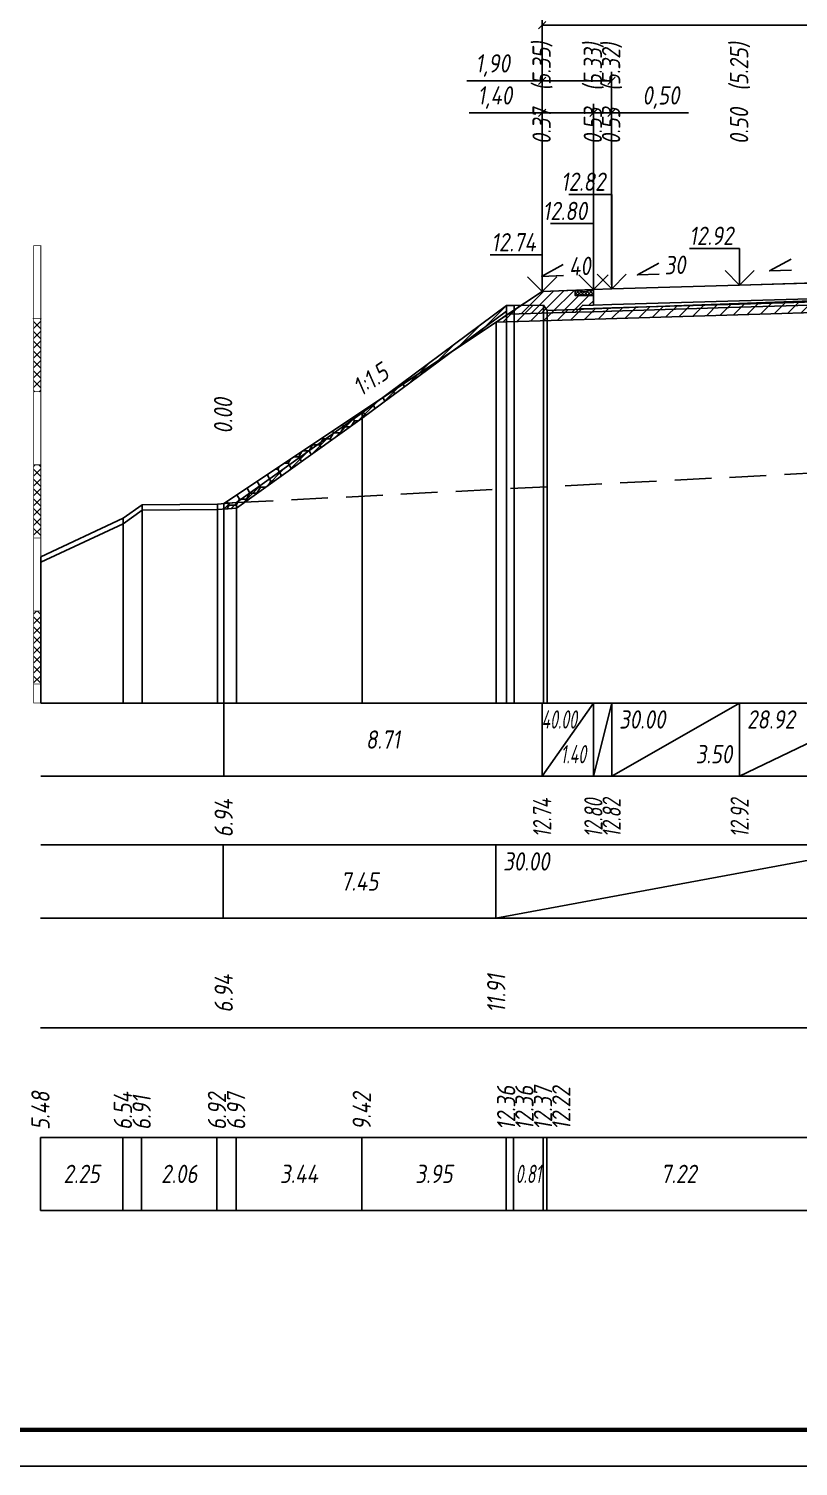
# Model space of a CAD drawing. Extents: x -717 to 1451, y -133302 to 233.
# Drawn here: x 78.3 to 183.6, y -99225.4 to -99028.8 of the extents above; entities that cross this region are included whole.
import ezdxf
from ezdxf.enums import TextEntityAlignment as Align

# ---------------------------------------------------------------- set-up
doc = ezdxf.new("R2010")
doc.units = 0
doc.linetypes.add('штриховая', pattern=[0.75, 0.5, -0.25])
for name, color, linetype in [('Интерполированный поперечник', 2, 'Continuous'), ('Код_510', 7, 'Continuous'), ('Код_514', 1, 'Continuous'), ('Код_516', 1, 'Continuous'), ('Контур_0', 7, 'Continuous'), ('Контур_2521', 7, 'Continuous'), ('Контур_2564', 7, 'Continuous'), ('Контур_2660', 7, 'Continuous'), ('Контур_2665', 7, 'Continuous'), ('Контур_400', 7, 'Continuous'), ('Контур_508', 7, 'Continuous'), ('Контур_512', 7, 'Continuous'), ('Контур_513', 7, 'Continuous'), ('Контур_818', 7, 'Continuous'), ('Красный поперечник', 1, 'Continuous'), ('Линейка абсолютных высот', 7, 'Continuous'), ('Объём_2501', 7, 'Continuous'), ('Объём_2564', 7, 'Continuous'), ('Объём_2650', 7, 'Continuous'), ('Объём_2660', 7, 'Continuous'), ('Объём_2661', 7, 'Continuous'), ('Объём_2665', 7, 'Continuous'), ('Объём_2666', 7, 'Continuous'), ('Объём_2667', 7, 'Continuous'), ('Объём_2668', 7, 'Continuous'), ('Объём_2669', 7, 'Continuous'), ('Объём_2675', 7, 'Continuous'), ('Откосы', 7, 'Continuous'), ('Отметки покрытия', 7, 'Continuous'), ('Рабочие отметки', 7, 'Continuous'), ('Рабочие отметки доп.', 7, 'Continuous'), ('Таблица', 7, 'Continuous'), ('Уклоны проезжей части', 7, 'Continuous'), ('Черный поперечник', 3, 'Continuous')]:
    doc.layers.add(name, color=color, linetype=linetype)
for name, color, linetype, true_color in [('Контур_2540', 2, 'Continuous', 0xffff00), ('Контур_2560', 2, 'Continuous', 0xffff00), ('Контур_2561', 7, 'Continuous', 0xff8040), ('Контур_2562', 3, 'Continuous', 0x00ff00), ('Контур_2563', 7, 'Continuous', 0xff8000), ('Контур_2570', 7, 'Continuous', 0x80ff00), ('Контур_2736', 4, 'Continuous', 0x00ffff), ('Контур_2737', 4, 'Continuous', 0x00ffff), ('Контур_2738', 4, 'Continuous', 0x00ffff), ('Контур_2739', 4, 'Continuous', 0x00ffff), ('Контур_2741', 4, 'Continuous', 0x00ffff), ('Контур_2742', 4, 'Continuous', 0x00ffff), ('Контур_2743', 4, 'Continuous', 0x00ffff), ('Контур_2744', 7, 'Continuous', 0xa4ffff), ('Контур_2745', 7, 'Continuous', 0xa4ffff), ('Контур_2747', 4, 'Continuous', 0x00ffff), ('Контур_2748', 4, 'Continuous', 0x00ffff), ('Контур_2749', 4, 'Continuous', 0x00ffff), ('Контур_2750', 4, 'Continuous', 0x00ffff), ('Контур_2751', 4, 'Continuous', 0x00ffff), ('Контур_2752', 4, 'Continuous', 0x00ffff), ('Контур_402', 7, 'Continuous', 0xff6464), ('Контур_703', 4, 'Continuous', 0x00ffff), ('Контур_705', 4, 'Continuous', 0x00ffff), ('Контур_707', 4, 'Continuous', 0x00ffff), ('Контур_720', 131, 'Continuous', 0xaaffff), ('Объём_2500', 7, 'Continuous', 0xc0c0c0), ('Объём_2520', 7, 'Continuous', 0x80ffff), ('Объём_2540', 2, 'Continuous', 0xffff00), ('Объём_2560', 2, 'Continuous', 0xffff00), ('Объём_2561', 7, 'Continuous', 0xff8040), ('Объём_2562', 3, 'Continuous', 0x00ff00), ('Объём_2563', 7, 'Continuous', 0xff8000), ('Объём_2570', 7, 'Continuous', 0x80ff00), ('Объём_2580', 3, 'Continuous', 0x00ff00), ('Объём_2600', 7, 'Continuous', 0x808000)]:
    doc.layers.add(name, color=color, linetype=linetype, true_color=true_color)
doc.styles.get("Standard").update_dxf_attribs({"font": 'txt', "height": 2.5})
doc.styles.add('М', font='romand.shx', dxfattribs={"width": 0.8, "oblique": 10, "height": 2.5})
doc.dimstyles.new('ISO-25', dxfattribs={"dimtxt": 2.5, "dimasz": 2.5, "dimexe": 1.25, "dimexo": 0.625, "dimtad": 1, "dimtxsty": 'Standard', "dimcen": 2.5, "dimadec": 0, "dimazin": 0, "dimtfac": 1, "dimtmove": 0, "dimatfit": 3, "dimfxl": 1, "dimarcsym": 0})
pattern_1 = [(45.0000013, (0, 0), (-0.67351924, 0.673519211), []), (135.0000003, (0, 0), (-0.673519222, -0.67351923), [])]

# ---------------------------------------------------------------- blocks, each defined once
blk = doc.blocks.new('_Oblique')
at = {"color": 0, "linetype": 'ByBlock', "lineweight": -2}
blk.add_line((-0.5, -0.5), (0.5, 0.5), dxfattribs=at)
blk = doc.blocks.new('*D1979')
at = {"color": 0, "lineweight": -2, "transparency": 16777216}
for p, q in [((148.54, -99064.13), (148.54, -99039.02)), ((155.54, -99063.85), (155.54, -99039.02)), ((148.54, -99040.27), (138.54, -99040.27)), ((155.54, -99040.27), (148.54, -99040.27))]:
    blk.add_line(p, q, dxfattribs=at)
at = {"layer": 'Defpoints', "color": 0, "transparency": 16777216}
for p in [(155.54, -99040.27), (148.54, -99064.75), (155.54, -99064.47)]:
    blk.add_point(p, dxfattribs=at)
at = {"color": 0, "lineweight": -2, "transparency": 16777216, "rotation": 180}
blk.add_blockref('_Oblique', (148.54, -99040.27), dxfattribs=at)
at = {"color": 0, "lineweight": -2, "transparency": 16777216}
blk.add_blockref('_Oblique', (155.54, -99040.27), dxfattribs=at)
at = {"color": 0, "transparency": 16777216, "insert": (142.08, -99038.16), "char_height": 2.5, "width": 8.75, "attachment_point": 5, "style": 'М'}
blk.add_mtext('1,40', dxfattribs=at)
blk = doc.blocks.new('*D1981')
at = {"color": 0, "lineweight": -2, "transparency": 16777216}
for p, q in [((155.54, -99063.85), (155.54, -99039.02)), ((158.04, -99063.77), (158.04, -99039.02)), ((155.54, -99040.27), (158.04, -99040.27)), ((158.04, -99040.27), (168.54, -99040.27))]:
    blk.add_line(p, q, dxfattribs=at)
at = {"layer": 'Defpoints', "color": 0, "transparency": 16777216}
for p in [(158.04, -99040.27), (155.54, -99064.47), (158.04, -99064.4)]:
    blk.add_point(p, dxfattribs=at)
at = {"color": 0, "lineweight": -2, "transparency": 16777216, "rotation": 180}
blk.add_blockref('_Oblique', (155.54, -99040.27), dxfattribs=at)
at = {"color": 0, "lineweight": -2, "transparency": 16777216}
blk.add_blockref('_Oblique', (158.04, -99040.27), dxfattribs=at)
at = {"color": 0, "transparency": 16777216, "insert": (164.78, -99038.16), "char_height": 2.5, "width": 9.1667, "attachment_point": 5, "style": 'М'}
blk.add_mtext('0,50', dxfattribs=at)
blk = doc.blocks.new('*D1984')
at = {"color": 0, "lineweight": -2, "transparency": 16777216}
for p, q in [((148.54, -99064.13), (148.54, -99034.64)), ((158.04, -99063.77), (158.04, -99034.64)), ((148.54, -99035.89), (138.24, -99035.89)), ((158.04, -99035.89), (148.54, -99035.89))]:
    blk.add_line(p, q, dxfattribs=at)
at = {"layer": 'Defpoints', "color": 0, "transparency": 16777216}
for p in [(158.04, -99035.89), (148.54, -99064.75), (158.04, -99064.4)]:
    blk.add_point(p, dxfattribs=at)
at = {"color": 0, "lineweight": -2, "transparency": 16777216, "rotation": 180}
blk.add_blockref('_Oblique', (148.54, -99035.89), dxfattribs=at)
at = {"color": 0, "lineweight": -2, "transparency": 16777216}
blk.add_blockref('_Oblique', (158.04, -99035.89), dxfattribs=at)
at = {"color": 0, "transparency": 16777216, "insert": (141.78, -99033.78), "char_height": 2.5, "width": 8.75, "attachment_point": 5, "style": 'М'}
blk.add_mtext('1,90', dxfattribs=at)
blk = doc.blocks.new('*D1985')
at = {"color": 0, "lineweight": -2, "transparency": 16777216}
for p, q in [((148.54, -99064.13), (148.54, -99027.02)), ((244.04, -99061.24), (244.04, -99027.02)), ((148.54, -99028.27), (244.04, -99028.27))]:
    blk.add_line(p, q, dxfattribs=at)
at = {"layer": 'Defpoints', "color": 0, "transparency": 16777216}
for p in [(244.04, -99028.27), (244.04, -99061.86), (148.54, -99064.75)]:
    blk.add_point(p, dxfattribs=at)
at = {"color": 0, "lineweight": -2, "transparency": 16777216, "rotation": 180}
blk.add_blockref('_Oblique', (148.54, -99028.27), dxfattribs=at)
at = {"color": 0, "lineweight": -2, "transparency": 16777216}
blk.add_blockref('_Oblique', (244.04, -99028.27), dxfattribs=at)
at = {"color": 0, "transparency": 16777216, "insert": (196.29, -99026.16), "char_height": 2.5, "width": 10.4167, "attachment_point": 5, "style": 'М'}
blk.add_mtext('19,10', dxfattribs=at)

msp = doc.modelspace()

# ---------------------------------------------------------------- hatches: boundary and pattern name
h = msp.add_hatch()
h.set_pattern_fill('ANSI37', color=256, scale=0.1)
h.set_pattern_definition([(45, (154.29395, -99064.73578), (-0.22451, 0.22451), []), (135, (154.29395, -99064.73578), (-0.22451, -0.22451), [])])
h.paths.add_polyline_path([(153.044, -99064.511), (153.044, -99065.239), (155.544, -99065.239), (155.544, -99064.411), (154.286, -99064.736)])
at = {"layer": 'Линейка абсолютных высот'}
h = msp.add_hatch(dxfattribs=at)
h.set_pattern_fill('ANSI37', scale=0.3, style=0)
h.set_pattern_definition(pattern_1)
h.paths.add_polyline_path([(80, -99078.413), (80, -99068.413), (79, -99068.413), (79, -99078.413)])
h = msp.add_hatch(dxfattribs=at)
h.set_pattern_fill('ANSI37', scale=0.3, style=0)
h.set_pattern_definition(pattern_1)
h.paths.add_polyline_path([(80, -99098.413), (80, -99088.413), (79, -99088.413), (79, -99098.413)])
h = msp.add_hatch(dxfattribs=at)
h.set_pattern_fill('ANSI37', scale=0.3, style=0)
h.set_pattern_definition(pattern_1)
h.paths.add_polyline_path([(80, -99118.413), (80, -99108.413), (79, -99108.413), (79, -99118.413)])
at = {"layer": 'Объём_2563'}
h = msp.add_hatch(dxfattribs=at)
h.set_pattern_fill('ANSI31', color=256, scale=0.3)
h.paths.add_polyline_path([(154.044, -99066.606), (155.544, -99066.561), (155.544, -99065.239), (153.044, -99065.239), (153.044, -99064.511), (148.544, -99064.691), (143.863, -99067.811), (153.116, -99067.534)])
at = {"layer": 'Объём_2570'}
h = msp.add_hatch(dxfattribs=at)
h.set_pattern_fill('ANSI31', color=256, scale=0.2)
h.paths.add_polyline_path([(143.671, -99067.375), (123.927, -99082.044), (106.749, -99094.321), (105, -99094.47), (105, -99093.72), (106.749, -99093.571), (123.927, -99081.294), (143.671, -99066.625)])
at = {"layer": 'Объём_2600'}
h = msp.add_hatch(dxfattribs=at)
h.set_pattern_fill('ANSI31', color=6, scale=0.4)
h.paths.add_polyline_path([(196.294, -99067.261), (142.257, -99068.882), (136.275, -99072.87), (143.671, -99067.375), (143.671, -99066.625), (144.691, -99066.624), (148.716, -99066.558), (149.217, -99067.308), (185.306, -99065.966), (192.215, -99065.681), (196.294, -99065.544)])
h = msp.add_hatch(dxfattribs=at)
h.set_pattern_fill('HONEY', color=5, scale=0.3)
h.paths.add_polyline_path([(105, -99093.72), (136.275, -99072.87), (123.927, -99082.044), (106.749, -99094.321), (105, -99094.47)])

# ---------------------------------------------------------------- linework, layer by layer
at = {"flags": 128}
msp.add_lwpolyline([(-30.054, -99225.421), (389.946, -99225.421), (389.946, -98928.421), (-30.054, -98928.421)], close=True, dxfattribs=at)
at = {"const_width": 0.6, "flags": 128}
msp.add_lwpolyline([(-10.054, -99220.421), (384.946, -99220.421), (384.946, -98933.421), (-10.054, -98933.421)], close=True, dxfattribs=at)
msp.add_lwpolyline([(153.044, -99064.511), (153.044, -99065.239), (155.544, -99065.239), (155.544, -99064.411), (154.286, -99064.736), (153.044, -99064.511)])
at = {"layer": 'Интерполированный поперечник', "linetype": 'штриховая', "ltscale": 10, "flags": 128}
msp.add_lwpolyline([(106.76, -99093.583), (292.471, -99084.054)], dxfattribs=at)
at = {"layer": 'Код_510'}
for p, q in [((79.946, -99190.421), (79.946, -99180.421)), ((91.213, -99190.421), (91.213, -99180.421)), ((93.778, -99190.421), (93.778, -99180.421)), ((104.078, -99190.421), (104.078, -99180.421)), ((106.694, -99190.421), (106.694, -99180.421)), ((123.873, -99190.421), (123.873, -99180.421)), ((143.616, -99190.421), (143.616, -99180.421)), ((144.636, -99190.421), (144.636, -99180.421)), ((148.662, -99190.421), (148.662, -99180.421)), ((149.162, -99190.421), (149.162, -99180.421))]:
    msp.add_line(p, q, dxfattribs=at)
at = {"layer": 'Код_514'}
for p, q in [((105, -99131), (105, -99121)), ((148.544, -99131), (148.544, -99121)), ((148.544, -99131), (155.544, -99121)), ((155.544, -99131), (155.544, -99121)), ((155.544, -99131), (158.044, -99121)), ((158.044, -99131), (158.044, -99121)), ((158.044, -99131), (175.544, -99121)), ((175.544, -99131), (175.544, -99121)), ((175.544, -99131), (196.294, -99121))]:
    msp.add_line(p, q, dxfattribs=at)
at = {"layer": 'Код_516'}
for p, q in [((104.946, -99150.421), (104.946, -99140.421)), ((142.203, -99150.421), (142.203, -99140.421)), ((142.203, -99150.421), (196.24, -99140.421))]:
    msp.add_line(p, q, dxfattribs=at)
at = {"layer": 'Контур_0', "flags": 128}
for points in [[(148.544, -99064.691), (105, -99093.72), (105, -99093.72), (105, -99093.72), (105, -99093.72), (105, -99093.72), (105, -99093.72), (105, -99093.72), (105, -99093.72), (105, -99093.72), (105, -99093.72), (105, -99093.72), (105, -99093.72), (105, -99093.72), (105, -99093.72), (105, -99093.72)], [(148.544, -99064.691), (105, -99093.72), (105, -99093.72), (105, -99093.72), (105, -99093.72), (105, -99093.72), (105, -99093.72), (105, -99093.72), (105, -99093.72), (105, -99093.72), (105, -99093.72), (105, -99093.72), (105, -99093.72), (105, -99093.72), (105, -99093.72), (105, -99093.72), (105, -99093.72), (105, -99093.72), (105, -99093.72), (105, -99093.72), (105, -99093.72), (105, -99093.72), (105, -99093.72), (105, -99093.72), (105, -99093.72), (105, -99093.72), (105, -99093.72), (105, -99093.72), (105, -99093.72), (105, -99093.72)], [(148.544, -99064.691), (148.544, -99064.691)], [(196.294, -99063.211), (175.544, -99063.811), (158.044, -99064.336), (158.044, -99064.336), (158.044, -99064.336), (158.044, -99064.336), (158.044, -99064.336), (155.544, -99064.411), (155.544, -99066.561), (158.044, -99066.486), (158.044, -99066.486), (158.044, -99066.486), (158.044, -99066.486), (158.044, -99066.486), (158.044, -99066.486), (175.544, -99065.961), (196.294, -99065.361), (196.294, -99063.211)], [(143.863, -99067.811), (153.116, -99067.534), (154.044, -99066.606), (155.544, -99066.561)], [(196.294, -99065.361), (175.544, -99065.961), (158.044, -99066.486), (158.044, -99066.486), (158.044, -99066.486), (158.044, -99066.486), (158.044, -99066.486), (158.044, -99066.486), (155.544, -99066.561), (154.044, -99066.606), (153.116, -99067.534), (155.544, -99067.461), (158.044, -99067.386), (158.044, -99067.386), (158.044, -99067.386), (158.044, -99067.386), (158.044, -99067.386), (158.044, -99067.386), (175.544, -99066.861), (196.294, -99066.261), (196.294, -99065.361)]]:
    msp.add_lwpolyline(points, dxfattribs=at)
at = {"layer": 'Контур_2521', "color": 250, "flags": 128}
msp.add_lwpolyline([(196.294, -99065.811), (175.544, -99066.411), (158.044, -99066.936), (158.044, -99066.936), (158.044, -99066.936), (158.044, -99066.936), (158.044, -99066.936), (158.044, -99066.936), (155.544, -99067.011), (153.58, -99067.07)], dxfattribs=at)
at = {"layer": 'Контур_2540', "flags": 128}
msp.add_lwpolyline([(175.544, -99066.861), (158.044, -99067.386), (155.544, -99067.461), (153.116, -99067.534), (143.863, -99067.811), (142.257, -99068.882), (196.294, -99067.261), (196.294, -99066.261), (175.544, -99066.861)], dxfattribs=at)
at = {"layer": 'Контур_2560', "flags": 128}
msp.add_lwpolyline([(148.544, -99064.691), (148.544, -99064.691), (148.544, -99064.691), (155.544, -99064.411)], dxfattribs=at)
at = {"layer": 'Контур_2561', "flags": 128}
msp.add_lwpolyline([(155.544, -99064.411), (155.544, -99064.411), (148.544, -99064.691), (148.544, -99064.691), (155.544, -99064.411)], dxfattribs=at)
at = {"layer": 'Контур_2562', "flags": 128}
msp.add_lwpolyline([(148.544, -99064.691), (148.544, -99064.691), (148.544, -99064.691), (148.544, -99064.691), (148.544, -99064.691)], dxfattribs=at)
at = {"layer": 'Контур_2563', "flags": 128}
msp.add_lwpolyline([(154.044, -99066.606), (155.544, -99066.561), (155.544, -99064.411), (148.544, -99064.691), (143.863, -99067.811), (153.116, -99067.534), (154.044, -99066.606)], dxfattribs=at)
at = {"layer": 'Контур_2564', "flags": 128}
msp.add_lwpolyline([(148.544, -99064.691), (155.544, -99064.411)], dxfattribs=at)
at = {"layer": 'Контур_2570', "flags": 128}
msp.add_lwpolyline([(80, -99101.75), (91.267, -99096.47), (93.832, -99094.616), (104.132, -99094.544), (106.749, -99094.321), (106.749, -99094.321), (123.927, -99082.044), (143.671, -99067.375), (143.671, -99066.625), (144.691, -99066.624), (148.716, -99066.558), (149.217, -99067.308), (185.306, -99065.966), (192.215, -99065.681), (196.294, -99065.544), (198.245, -99065.479), (234.858, -99064.343), (235.358, -99063.593), (236.749, -99063.621), (243.838, -99063.686), (250.611, -99066.431), (292.472, -99084.049), (303.499, -99084.175)], dxfattribs=at)
at = {"layer": 'Контур_2660', "flags": 128}
msp.add_lwpolyline([(142.257, -99068.882), (196.294, -99067.261)], dxfattribs=at)
at = {"layer": 'Контур_2665', "flags": 128}
msp.add_lwpolyline([(148.544, -99064.691), (148.544, -99064.691)], dxfattribs=at)
at = {"layer": 'Контур_2736', "flags": 128}
msp.add_lwpolyline([(148.544, -99064.691), (105, -99093.72)], dxfattribs=at)
at = {"layer": 'Контур_2737', "flags": 128}
msp.add_lwpolyline([(105, -99093.72), (105, -99093.72)], dxfattribs=at)
at = {"layer": 'Контур_2738', "flags": 128}
msp.add_lwpolyline([(105, -99093.72), (105, -99093.72)], dxfattribs=at)
at = {"layer": 'Контур_2739', "flags": 128}
msp.add_lwpolyline([(105, -99093.72), (105, -99093.72)], dxfattribs=at)
at = {"layer": 'Контур_2741', "flags": 128}
msp.add_lwpolyline([(105, -99093.72), (105, -99093.72)], dxfattribs=at)
at = {"layer": 'Контур_2742', "flags": 128}
msp.add_lwpolyline([(105, -99093.72), (105, -99093.72)], dxfattribs=at)
at = {"layer": 'Контур_2743', "flags": 128}
msp.add_lwpolyline([(105, -99093.72), (105, -99093.72)], dxfattribs=at)
at = {"layer": 'Контур_2744', "flags": 128}
msp.add_lwpolyline([(105, -99093.72), (105, -99093.72)], dxfattribs=at)
msp.add_lwpolyline([(105, -99093.72), (105, -99093.72)], dxfattribs=at)
msp.add_lwpolyline([(105, -99093.72), (105, -99093.72)], dxfattribs=at)
msp.add_lwpolyline([(105, -99093.72), (105, -99093.72)], dxfattribs=at)
msp.add_lwpolyline([(105, -99093.72), (105, -99093.72)], dxfattribs=at)
msp.add_lwpolyline([(105, -99093.72), (105, -99093.72)], dxfattribs=at)
at = {"layer": 'Контур_2745', "flags": 128}
msp.add_lwpolyline([(105, -99093.72), (105, -99093.72)], dxfattribs=at)
msp.add_lwpolyline([(105, -99093.72), (105, -99093.72)], dxfattribs=at)
msp.add_lwpolyline([(105, -99093.72), (105, -99093.72)], dxfattribs=at)
msp.add_lwpolyline([(105, -99093.72), (105, -99093.72)], dxfattribs=at)
msp.add_lwpolyline([(105, -99093.72), (105, -99093.72)], dxfattribs=at)
msp.add_lwpolyline([(105, -99093.72), (105, -99093.72)], dxfattribs=at)
at = {"layer": 'Контур_2747', "flags": 128}
msp.add_lwpolyline([(105, -99093.72), (105, -99093.72)], dxfattribs=at)
at = {"layer": 'Контур_2748', "flags": 128}
msp.add_lwpolyline([(105, -99093.72), (105, -99093.72)], dxfattribs=at)
at = {"layer": 'Контур_2749', "flags": 128}
msp.add_lwpolyline([(105, -99093.72), (105, -99093.72)], dxfattribs=at)
at = {"layer": 'Контур_2750', "flags": 128}
msp.add_lwpolyline([(105, -99093.72), (105, -99093.72)], dxfattribs=at)
at = {"layer": 'Контур_2751', "flags": 128}
msp.add_lwpolyline([(105, -99093.72), (105, -99093.72)], dxfattribs=at)
at = {"layer": 'Контур_2752', "flags": 128}
msp.add_lwpolyline([(105, -99093.72), (105, -99093.72)], dxfattribs=at)
at = {"layer": 'Контур_400', "flags": 128}
msp.add_lwpolyline([(155.544, -99064.411), (158.044, -99064.336), (158.044, -99064.336), (158.044, -99064.336), (158.044, -99064.336), (158.044, -99064.336), (158.044, -99064.336), (175.544, -99063.811), (196.294, -99063.211)], dxfattribs=at)
at = {"layer": 'Контур_402', "flags": 128}
msp.add_lwpolyline([(142.257, -99068.882), (196.294, -99067.261), (254.87, -99069.018)], dxfattribs=at)
at = {"layer": 'Контур_508', "flags": 128}
msp.add_lwpolyline([(105, -99093.72), (142.257, -99068.882), (196.294, -99067.261), (254.87, -99069.018), (278.499, -99084.771)], dxfattribs=at)
at = {"layer": 'Контур_512', "flags": 128}
msp.add_lwpolyline([(105, -99093.72), (142.257, -99068.882), (196.294, -99067.261), (254.87, -99069.018), (278.499, -99084.771)], dxfattribs=at)
at = {"layer": 'Контур_513', "flags": 128}
msp.add_lwpolyline([(105, -99093.72), (142.257, -99068.882), (196.294, -99067.261), (254.87, -99069.018), (278.499, -99084.771)], dxfattribs=at)
at = {"layer": 'Контур_703', "flags": 128}
for points in [[(148.544, -99064.691), (105, -99093.72)], [(105, -99093.72), (105, -99093.72)]]:
    msp.add_lwpolyline(points, dxfattribs=at)
at = {"layer": 'Контур_705', "flags": 128}
msp.add_lwpolyline([(105, -99093.72), (105, -99093.72)], dxfattribs=at)
at = {"layer": 'Контур_707', "flags": 128}
msp.add_lwpolyline([(105, -99093.72), (105, -99093.72)], dxfattribs=at)
at = {"layer": 'Контур_720', "flags": 128}
msp.add_lwpolyline([(105, -99093.72), (105, -99093.72)], dxfattribs=at)
at = {"layer": 'Контур_818', "flags": 128}
msp.add_lwpolyline([(105, -99094.47), (106.749, -99094.321), (106.749, -99094.321), (123.927, -99082.044), (143.671, -99067.375), (143.671, -99066.625), (144.691, -99066.624), (148.716, -99066.558), (149.217, -99067.308), (185.306, -99065.966), (192.215, -99065.681), (196.294, -99065.544), (198.245, -99065.479), (234.858, -99064.343), (235.358, -99063.593), (236.749, -99063.621), (243.838, -99063.686), (250.611, -99066.431), (278.499, -99078.168)], dxfattribs=at)
at = {"layer": 'Красный поперечник'}
for p, q in [((105, -99093.72), (148.544, -99064.691)), ((148.544, -99064.691), (155.544, -99064.411)), ((155.544, -99064.411), (158.044, -99064.336)), ((158.044, -99064.336), (175.544, -99063.811)), ((175.544, -99063.811), (196.294, -99063.211)), ((142.257, -99068.882), (142.257, -99121)), ((105, -99093.72), (105, -99121))]:
    msp.add_line(p, q, dxfattribs=at)
at = {"layer": 'Линейка абсолютных высот', "color": 7, "const_width": 0.1, "flags": 128}
for points in [[(80, -99068.413), (80, -99058.413), (79, -99058.413), (79, -99068.413), (80, -99068.413)], [(80, -99078.413), (80, -99068.413), (79, -99068.413), (79, -99078.413), (80, -99078.413)], [(80, -99088.413), (80, -99078.413), (79, -99078.413), (79, -99088.413), (80, -99088.413)], [(80, -99098.413), (80, -99088.413), (79, -99088.413), (79, -99098.413), (80, -99098.413)], [(80, -99108.413), (80, -99098.413), (79, -99098.413), (79, -99108.413), (80, -99108.413)], [(80, -99118.413), (80, -99108.413), (79, -99108.413), (79, -99118.413), (80, -99118.413)], [(80, -99121), (80, -99118.413), (79, -99118.413), (79, -99121), (80, -99121)]]:
    msp.add_lwpolyline(points, dxfattribs=at)
at = {"layer": 'Объём_2500', "flags": 128}
msp.add_lwpolyline([(196.294, -99063.211), (175.544, -99063.811), (158.044, -99064.336), (158.044, -99064.336), (158.044, -99064.336), (158.044, -99064.336), (158.044, -99064.336), (155.544, -99064.411), (155.544, -99066.561), (158.044, -99066.486), (158.044, -99066.486), (158.044, -99066.486), (158.044, -99066.486), (158.044, -99066.486), (158.044, -99066.486), (175.544, -99065.961), (196.294, -99065.361), (196.294, -99063.211)], dxfattribs=at)
at = {"layer": 'Объём_2501', "flags": 128}
msp.add_lwpolyline([(155.544, -99064.411), (158.044, -99064.336), (158.044, -99064.336), (158.044, -99064.336), (158.044, -99064.336), (158.044, -99064.336), (158.044, -99064.336), (175.544, -99063.811), (196.294, -99063.211)], dxfattribs=at)
at = {"layer": 'Объём_2520', "color": 250, "flags": 128}
msp.add_lwpolyline([(196.294, -99065.361), (175.544, -99065.961), (158.044, -99066.486), (158.044, -99066.486), (158.044, -99066.486), (158.044, -99066.486), (158.044, -99066.486), (158.044, -99066.486), (155.544, -99066.561), (154.044, -99066.606), (153.116, -99067.534), (155.544, -99067.461), (158.044, -99067.386), (158.044, -99067.386), (158.044, -99067.386), (158.044, -99067.386), (158.044, -99067.386), (158.044, -99067.386), (175.544, -99066.861), (196.294, -99066.261), (196.294, -99065.361)], dxfattribs=at)
at = {"layer": 'Объём_2540', "flags": 128}
msp.add_lwpolyline([(175.544, -99066.861), (158.044, -99067.386), (155.544, -99067.461), (153.116, -99067.534), (143.863, -99067.811), (142.257, -99068.882), (196.294, -99067.261), (196.294, -99066.261), (175.544, -99066.861)], dxfattribs=at)
at = {"layer": 'Объём_2560', "flags": 128}
msp.add_lwpolyline([(148.544, -99064.691), (148.544, -99064.691), (148.544, -99064.691), (155.544, -99064.411)], dxfattribs=at)
at = {"layer": 'Объём_2561', "flags": 128}
msp.add_lwpolyline([(155.544, -99064.411), (155.544, -99064.411), (148.544, -99064.691), (148.544, -99064.691), (155.544, -99064.411)], dxfattribs=at)
at = {"layer": 'Объём_2562', "flags": 128}
msp.add_lwpolyline([(148.544, -99064.691), (148.544, -99064.691), (148.544, -99064.691), (148.544, -99064.691), (148.544, -99064.691)], dxfattribs=at)
at = {"layer": 'Объём_2563', "color": 250, "flags": 128}
msp.add_lwpolyline([(154.044, -99066.606), (155.544, -99066.561), (155.544, -99065.239), (153.044, -99065.239), (153.044, -99064.511), (148.544, -99064.691), (143.863, -99067.811), (153.116, -99067.534), (154.044, -99066.606)], dxfattribs=at)
at = {"layer": 'Объём_2564', "flags": 128}
msp.add_lwpolyline([(148.544, -99064.691), (155.544, -99064.411)], dxfattribs=at)
at = {"layer": 'Объём_2570', "flags": 128}
msp.add_lwpolyline([(143.671, -99067.375), (123.927, -99082.044), (106.749, -99094.321), (105, -99094.47), (105, -99093.72), (106.749, -99093.571), (123.927, -99081.294), (143.671, -99066.625), (143.671, -99067.375), (143.671, -99067.375)], dxfattribs=at)
at = {"layer": 'Объём_2580', "flags": 128}
msp.add_lwpolyline([(148.544, -99064.691), (148.544, -99064.691)], dxfattribs=at)
at = {"layer": 'Объём_2600', "color": 5, "flags": 128}
msp.add_lwpolyline([(105, -99093.72), (136.275, -99072.87), (123.927, -99082.044), (106.749, -99094.321), (105, -99094.47), (105, -99093.72), (105, -99093.72)], dxfattribs=at)
at = {"layer": 'Объём_2650', "color": 6, "flags": 128}
msp.add_lwpolyline([(196.294, -99067.261), (142.257, -99068.882), (136.275, -99072.87), (143.671, -99067.375), (143.671, -99066.625), (144.691, -99066.624), (148.716, -99066.558), (149.217, -99067.308), (185.306, -99065.966), (192.215, -99065.681), (196.294, -99065.544), (196.294, -99067.261), (196.294, -99067.261)], dxfattribs=at)
at = {"layer": 'Объём_2660', "flags": 128}
msp.add_lwpolyline([(142.257, -99068.882), (196.294, -99067.261)], dxfattribs=at)
at = {"layer": 'Объём_2661', "flags": 128}
msp.add_lwpolyline([(148.544, -99064.691), (105, -99093.72)], dxfattribs=at)
at = {"layer": 'Объём_2665', "flags": 128}
msp.add_lwpolyline([(148.544, -99064.691), (148.544, -99064.691)], dxfattribs=at)
at = {"layer": 'Объём_2666', "flags": 128}
msp.add_lwpolyline([(148.544, -99064.691), (105, -99093.72)], dxfattribs=at)
at = {"layer": 'Объём_2667', "flags": 128}
msp.add_lwpolyline([(105, -99093.72), (105, -99093.72)], dxfattribs=at)
msp.add_lwpolyline([(105, -99093.72), (105, -99093.72)], dxfattribs=at)
at = {"layer": 'Объём_2668', "flags": 128}
msp.add_lwpolyline([(105, -99093.72), (105, -99093.72)], dxfattribs=at)
msp.add_lwpolyline([(105, -99093.72), (105, -99093.72)], dxfattribs=at)
at = {"layer": 'Объём_2669', "flags": 128}
msp.add_lwpolyline([(105, -99093.72), (105, -99093.72)], dxfattribs=at)
msp.add_lwpolyline([(105, -99093.72), (105, -99093.72)], dxfattribs=at)
at = {"layer": 'Объём_2675', "flags": 128}
msp.add_lwpolyline([(105, -99093.72), (105, -99093.72)], dxfattribs=at)
msp.add_lwpolyline([(105, -99093.72), (105, -99093.72)], dxfattribs=at)
msp.add_lwpolyline([(105, -99093.72), (105, -99093.72)], dxfattribs=at)
msp.add_lwpolyline([(105, -99093.72), (105, -99093.72)], dxfattribs=at)
msp.add_lwpolyline([(105, -99093.72), (105, -99093.72)], dxfattribs=at)
msp.add_lwpolyline([(105, -99093.72), (105, -99093.72)], dxfattribs=at)
msp.add_lwpolyline([(105, -99093.72), (105, -99093.72)], dxfattribs=at)
msp.add_lwpolyline([(105, -99093.72), (105, -99093.72)], dxfattribs=at)
msp.add_lwpolyline([(105, -99093.72), (105, -99093.72)], dxfattribs=at)
msp.add_lwpolyline([(105, -99093.72), (105, -99093.72)], dxfattribs=at)
msp.add_lwpolyline([(105, -99093.72), (105, -99093.72)], dxfattribs=at)
msp.add_lwpolyline([(105, -99093.72), (105, -99093.72)], dxfattribs=at)
at = {"layer": 'Откосы', "color": 1, "flags": 128}
for points in [[(151.468, -99062.521), (148.47, -99062.641), (151.408, -99061.022)], [(164.559, -99062.33), (161.56, -99062.42), (164.514, -99060.831)], [(182.635, -99061.796), (179.636, -99061.882), (182.592, -99060.296)]]:
    msp.add_lwpolyline(points, dxfattribs=at)
at = {"layer": 'Отметки покрытия', "color": 1}
for p, q in [((158.044, -99051.411), (152.194, -99051.411)), ((158.044, -99064.336), (158.044, -99051.411)), ((155.544, -99055.411), (149.694, -99055.411)), ((155.544, -99064.411), (155.544, -99055.411)), ((175.544, -99058.811), (168.694, -99058.811)), ((175.544, -99063.811), (175.544, -99058.811)), ((148.544, -99059.691), (141.444, -99059.691)), ((148.544, -99064.691), (148.544, -99059.691)), ((148.544, -99064.691), (146.544, -99062.691)), ((148.544, -99064.691), (150.544, -99062.691)), ((155.544, -99064.411), (153.544, -99062.411)), ((155.544, -99064.411), (157.544, -99062.411)), ((158.044, -99064.336), (156.044, -99062.336)), ((158.044, -99064.336), (160.044, -99062.336)), ((175.544, -99063.811), (173.544, -99061.811)), ((175.544, -99063.811), (177.544, -99061.811))]:
    msp.add_line(p, q, dxfattribs=at)
at = {"layer": 'Таблица'}
for p, q in [((80, -99121), (303.499, -99121)), ((80, -99131), (303.499, -99131)), ((80, -99140.421), (303.499, -99140.421)), ((79.946, -99150.421), (303.445, -99150.421)), ((79.946, -99165.421), (303.445, -99165.421)), ((79.946, -99180.421), (303.445, -99180.421)), ((79.946, -99190.421), (303.445, -99190.421))]:
    msp.add_line(p, q, dxfattribs=at)
at = {"layer": 'Черный поперечник', "color": 7}
for p, q in [((143.671, -99066.625), (143.671, -99121)), ((144.691, -99066.624), (144.691, -99121)), ((148.716, -99066.558), (148.716, -99121)), ((149.217, -99067.308), (149.217, -99121)), ((123.927, -99081.294), (123.927, -99121)), ((93.832, -99093.866), (93.832, -99121)), ((104.132, -99093.794), (104.132, -99121)), ((106.749, -99093.571), (106.749, -99121)), ((91.267, -99095.72), (91.267, -99121)), ((80, -99101), (80, -99121))]:
    msp.add_line(p, q, dxfattribs=at)
at = {"layer": 'Черный поперечник', "flags": 128}
msp.add_lwpolyline([(80, -99101), (91.267, -99095.72), (93.832, -99093.866), (104.132, -99093.794), (106.749, -99093.571), (123.927, -99081.294), (143.671, -99066.625), (144.691, -99066.624), (148.716, -99066.558), (149.217, -99067.308), (185.306, -99065.966), (192.215, -99065.681), (196.294, -99065.544), (198.245, -99065.479), (234.858, -99064.343), (235.358, -99063.593), (236.749, -99063.621), (243.838, -99063.686), (250.611, -99066.431), (292.472, -99084.049), (303.499, -99084.175)], dxfattribs=at)

# ---------------------------------------------------------------- texts
at = {"layer": 'Код_510', "style": 'М', "oblique": 10, "width": 0.8}
for s, p in [('12.37', (148.662, -99179.421)), ('12.22', (151.162, -99179.421)), ('5.48', (79.946, -99179.421)), ('6.54', (91.213, -99179.421)), ('6.91', (93.778, -99179.421)), ('6.92', (104.078, -99179.421)), ('6.97', (106.694, -99179.421)), ('9.42', (123.873, -99179.421)), ('12.36', (143.616, -99179.421)), ('12.36', (146.116, -99179.421))]:
    msp.add_text(s, height=2.5, rotation=90, dxfattribs=at).set_placement(p, align=Align.MIDDLE_LEFT)
at = {"layer": 'Код_510', "style": 'М', "oblique": 10}
for s, width, p in [('2.25', 0.8, (85.579, -99185.421)), ('2.06', 0.8, (98.928, -99185.421)), ('3.44', 0.8, (115.284, -99185.421)), ('3.95', 0.8, (133.745, -99185.421)), ('0.81', 0.6, (146.649, -99185.421)), ('7.22', 0.8, (167.207, -99185.421))]:
    msp.add_text(s, height=2.5, dxfattribs=dict(at, width=width)).set_placement(p, align=Align.MIDDLE_CENTER)
at = {"layer": 'Код_514', "style": 'М', "oblique": 10}
for s, width, p in [('40.00', 0.6, (148.446, -99122)), ('30.00', 0.8, (159.044, -99122)), ('28.92', 0.8, (176.544, -99122))]:
    msp.add_text(s, height=2.5, dxfattribs=dict(at, width=width)).set_placement(p, align=Align.TOP_LEFT)
at = {"layer": 'Код_514', "style": 'М', "oblique": 10, "width": 0.8}
msp.add_text('8.71', height=2.5, dxfattribs=at).set_placement((126.772, -99126), align=Align.MIDDLE_CENTER)
at = {"layer": 'Код_514', "style": 'М', "oblique": 10}
for s, width, p in [('1.40', 0.6, (154.544, -99130)), ('3.50', 0.8, (174.544, -99130))]:
    msp.add_text(s, height=2.5, dxfattribs=dict(at, width=width)).set_placement(p, align=Align.BOTTOM_RIGHT)
for s, width, p in [('12.80', 0.7, (155.544, -99139.382)), ('12.82', 0.7, (158.044, -99139.382)), ('12.92', 0.7, (175.544, -99139.382)), ('6.94', 0.8, (105, -99139.382)), ('12.74', 0.7, (148.544, -99139.382))]:
    msp.add_text(s, height=2.5, rotation=90, dxfattribs=dict(at, width=width)).set_placement(p, align=Align.MIDDLE_LEFT)
at = {"layer": 'Код_516', "style": 'М', "oblique": 10, "width": 0.8}
msp.add_text('30.00', height=2.5, dxfattribs=at).set_placement((143.203, -99141.421), align=Align.TOP_LEFT)
msp.add_text('7.45', height=2.5, dxfattribs=at).set_placement((123.574, -99145.421), align=Align.MIDDLE_CENTER)
for s, p in [('6.94', (105, -99163.371)), ('11.91', (142.257, -99163.371))]:
    msp.add_text(s, height=2.5, rotation=90, dxfattribs=at).set_placement(p, align=Align.MIDDLE_LEFT)
at = {"layer": 'Отметки покрытия', "color": 1, "style": 'М', "oblique": 10, "width": 0.8}
for s, p in [('12.82', (157.185, -99051.679)), ('12.80', (154.685, -99055.679)), ('12.74', (147.685, -99059.959)), ('12.92', (174.685, -99059.079))]:
    msp.add_text(s, height=2.5, dxfattribs=at).set_placement(p, align=Align.BOTTOM_RIGHT)
at = {"layer": 'Рабочие отметки', "color": 1, "style": 'М', "oblique": 10, "width": 0.8}
for s, p in [('0.37', (148.466, -99044.551)), ('0.53', (155.466, -99044.551)), ('0.53', (157.966, -99044.551)), ('0.50', (175.466, -99044.551)), ('0.00', (104.922, -99084.151))]:
    msp.add_text(s, height=2.5, rotation=90, dxfattribs=at).set_placement(p, align=Align.MIDDLE_LEFT)
at = {"layer": 'Рабочие отметки доп.', "color": 1, "style": 'М', "oblique": 10, "width": 0.8}
for s, p in [('(5.35)', (148.466, -99037.201)), ('(5.33)', (155.466, -99037.251)), ('(5.32)', (157.966, -99037.251)), ('(5.25)', (175.466, -99037.251))]:
    msp.add_text(s, height=2.5, rotation=90, dxfattribs=at).set_placement(p, align=Align.MIDDLE_LEFT)
at = {"layer": 'Уклоны проезжей части', "color": 1, "style": 'М', "oblique": 10, "width": 0.8}
for s, rotation, p in [('40', 2.29061, (153.772, -99063.237)), ('30', 1.71836, (166.764, -99063.074)), ('1:1.5', 33.69007, (126.217, -99078.373))]:
    msp.add_text(s, height=2.5, rotation=rotation, dxfattribs=at).set_placement(p, align=Align.BOTTOM_CENTER)

# ---------------------------------------------------------------- dimensions: what is measured, and where the dimension line sits
at = {"color": 5}
dim = msp.add_linear_dim(base=(244.044, -99028.273), p1=(148.544, -99064.753), p2=(244.044, -99061.863), angle=180, dimstyle='ISO-25', override={"dimasz": 1, "dimlfac": 0.2, "dimzin": 0, "dimtxsty": 'М', "dimblk1": 'Oblique', "dimblk2": 'Oblique', "dimsah": 1}, dxfattribs=at)
dim.commit()
dim.dimension.update_dxf_attribs({"geometry": '*D1985', "text_midpoint": (196.294, -99026.16)})
for base, p1, p2, picture, middle in [((158.044, -99035.893), (148.544, -99064.753), (158.044, -99064.398), '*D1984', (141.78, -99035.893)), ((155.544, -99040.273), (148.544, -99064.753), (155.544, -99064.473), '*D1979', (142.084, -99040.273)), ((158.044, -99040.273), (155.544, -99064.473), (158.044, -99064.398), '*D1981', (164.778, -99040.273))]:
    dim = msp.add_linear_dim(base=base, p1=p1, p2=p2, angle=180, dimstyle='ISO-25', override={"dimasz": 1, "dimlfac": 0.2, "dimzin": 0, "dimtxsty": 'М', "dimblk1": 'Oblique', "dimblk2": 'Oblique', "dimsah": 1}, dxfattribs=at)
    dim.commit()
    dim.dimension.update_dxf_attribs({"geometry": picture, "text_midpoint": middle, "dimtype": 160})

doc.saveas('drawing.dxf')
